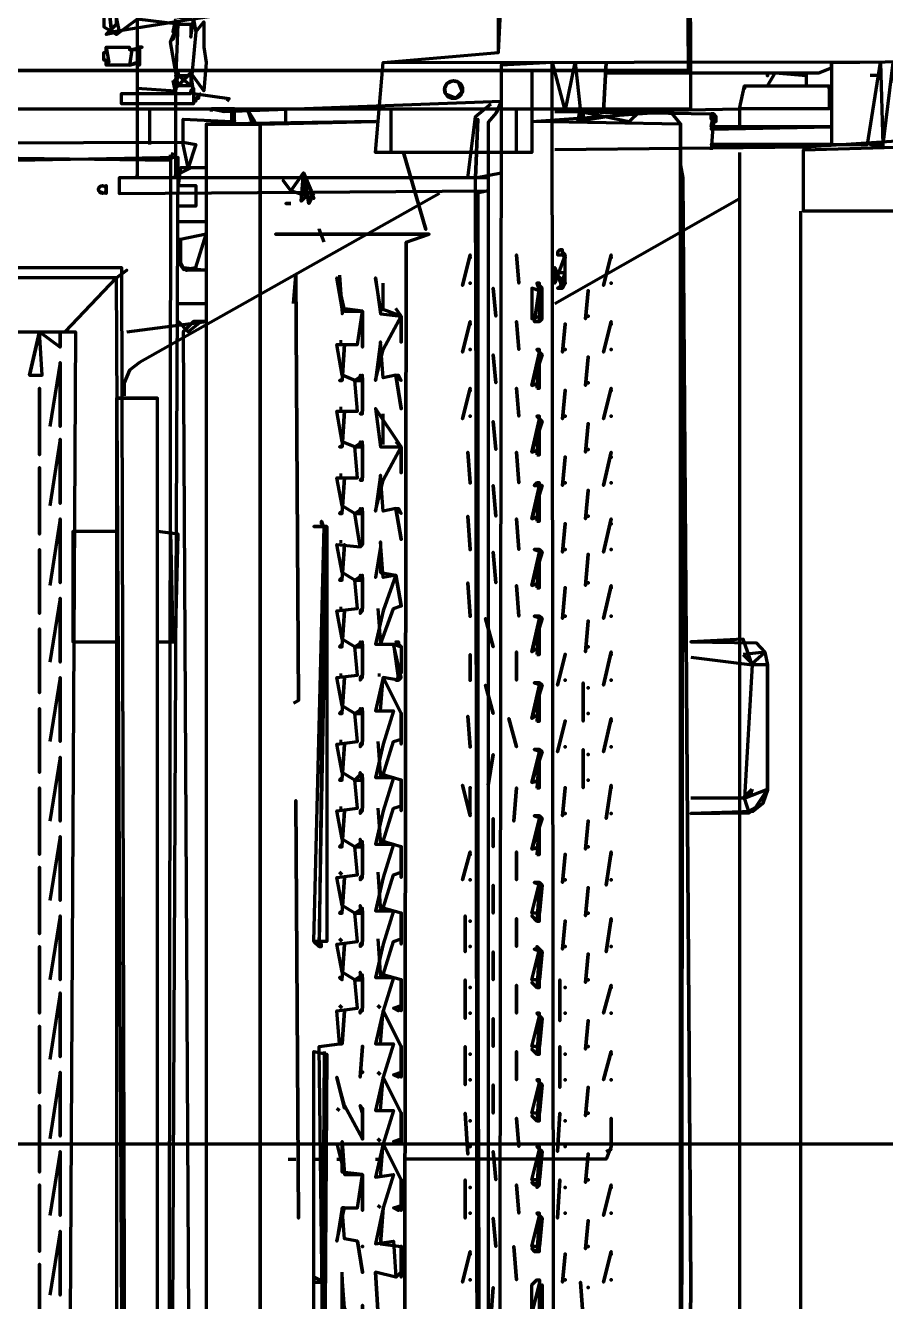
# Model space of a CAD drawing. Extents: x 0 to 1153, y 0 to 816.
# Drawn here: x 525.8 to 529.35, y 508.37 to 513.64 of the extents above; entities that cross this region are included whole.
import ezdxf

# ---------------------------------------------------------------- set-up
doc = ezdxf.new("R2010")
doc.units = 0
doc.header["$MEASUREMENT"] = 0
doc.layers.add('EQUIPMENTS', color=7, linetype='Continuous')
doc.layers.add('Hatch', color=7, linetype='Continuous')

msp = doc.modelspace()

# ---------------------------------------------------------------- linework, layer by layer
at = {"layer": 'EQUIPMENTS', "color": 251, "linetype": 'Continuous', "lineweight": 211}
msp.add_line((113.9613, 509.016), (613.9815, 509.016), dxfattribs=at)
at = {"layer": 'Hatch', "color": 251, "linetype": 'Continuous', "lineweight": 211}
for p, q in [((529.3254, 513.4293), (529.2831, 513.4293)), ((526.3091, 513.1435), (526.3091, 513.2916)), ((526.5632, 513.2811), (526.5632, 513.2916)), ((526.8701, 513.2387), (526.8701, 513.2916)), ((527.304, 513.2916), (527.304, 513.1117)), ((527.8226, 513.1117), (527.8226, 513.2916)), ((527.9813, 512.4873), (528.7433, 512.9212)), ((526.4256, 512.826), (526.542, 512.826)), ((526.4362, 512.7519), (526.4256, 512.7519)), ((527.2723, 512.4556), (527.2723, 512.572)), ((526.4256, 512.4873), (526.542, 512.4873)), ((527.9178, 512.4133), (527.9072, 512.4133)), ((527.1029, 512.3286), (527.0923, 512.3286)), ((527.1029, 512.0534), (527.0923, 512.0534)), ((527.2723, 511.9052), (527.2723, 512.0322)), ((527.1029, 511.7782), (527.0923, 511.7782)), ((527.1029, 511.5031), (527.0923, 511.5031)), ((527.1029, 511.2279), (527.0923, 511.2279)), ((527.1029, 510.9527), (527.0923, 510.9527)), ((527.2617, 510.9527), (527.2511, 510.9527)), ((527.1029, 510.6776), (527.0923, 510.6776)), ((527.1029, 510.4024), (527.0923, 510.4024)), ((527.1029, 510.1273), (527.0923, 510.1378)), ((527.0182, 509.8309), (527.0077, 509.8309)), ((527.1029, 509.8521), (527.0923, 509.8627)), ((527.1029, 509.5769), (527.0923, 509.5875)), ((527.2617, 509.5769), (527.2511, 509.5875)), ((527.2617, 509.3017), (527.2511, 509.3123)), ((527.0818, 509.1642), (527.0923, 509.1536)), ((527.2617, 509.0266), (527.2511, 509.0371)), ((526.8807, 508.9525), (526.9124, 508.9525)), ((526.9865, 508.9525), (527.0288, 508.9525)), ((527.0818, 508.9525), (527.1029, 508.9525)), ((527.2405, 508.9525), (527.2617, 508.9525)), ((527.2617, 508.7514), (527.2511, 508.762)), ((527.1135, 508.7514), (527.1029, 508.7514))]:
    msp.add_line(p, q, dxfattribs=at)
for points in [[(515.747, 513.4504), (517.0911, 513.4716), (516.5619, 513.4504), (516.5725, 516.6783), (528.5105, 516.6572), (528.5317, 513.4504), (525.5683, 513.4504), (525.5683, 514.2865), (525.5578, 513.3023), (523.2188, 513.334), (523.3035, 513.1964), (523.2612, 513.08)], [(525.5789, 513.3393), (525.5463, 513.2941), (525.5789, 513.3393), (525.5578, 513.4504), (528.5423, 513.4504), (528.5317, 516.6783), (516.5831, 516.6783), (516.5937, 513.4716), (516.5937, 513.4716)], [(527.7485, 513.5245), (527.7591, 513.7468), (527.8014, 513.7996), (542.7768, 513.8102), (542.8192, 513.7785), (542.8298, 513.5139), (542.8085, 513.4927)], [(526.3833, 513.7256), (526.2774, 513.7256), (526.3833, 513.7256), (526.2774, 513.7256), (526.161, 513.715), (526.1821, 513.6092), (526.1293, 513.5986), (526.1716, 513.6409), (526.1716, 513.7044), (526.1187, 513.6832), (526.1187, 513.6303), (526.1716, 513.5986), (526.2563, 513.6621), (526.2563, 513.3763), (526.415, 513.3657), (526.4256, 513.6409), (526.4044, 513.5774), (526.4256, 513.6409), (526.2563, 513.6621)], [(526.1398, 513.715), (526.1504, 513.6092), (526.1398, 513.715), (526.1504, 513.6092), (526.1398, 513.715), (526.1504, 513.6092), (526.4785, 513.6621), (526.1928, 513.7044)], [(527.2723, 513.4822), (527.7485, 513.5245), (527.7485, 513.6939), (526.6373, 513.6832), (526.489, 513.6621), (526.4997, 513.6092), (526.4785, 513.3869), (526.4256, 513.4293), (526.4785, 513.4293), (526.489, 513.3551), (526.6373, 513.334), (526.6266, 513.3234)], [(526.4785, 513.4399), (526.4785, 513.3869), (526.4256, 513.3869), (526.3938, 513.5669), (526.4256, 513.6409), (526.4785, 513.6409), (526.4785, 513.588), (526.489, 513.6621), (526.4997, 513.6092), (526.5314, 513.6515), (526.5314, 513.5456), (526.542, 513.4822), (526.5314, 513.3657), (526.4785, 513.4399), (526.415, 513.3763), (526.415, 513.3128), (526.415, 513.0165), (526.4785, 513.0482)], [(526.415, 513.6621), (526.4044, 513.6092), (526.415, 513.6197)], [(526.1293, 513.5456), (526.1398, 513.4822), (526.1398, 513.4822)], [(527.8861, 513.4504), (527.8861, 513.1117), (527.2405, 513.1117), (527.2723, 513.4822), (542.8192, 513.5033), (543.7822, 513.5033)], [(527.9708, 513.4822), (527.7591, 513.4716), (527.7485, 503.3645), (527.2723, 503.3645), (527.2405, 503.4386), (527.2405, 503.7773), (527.8861, 503.7773), (527.8861, 503.4068), (527.9813, 503.4068), (527.9708, 513.4822), (528.0237, 513.2811), (528.066, 513.4822), (528.0872, 513.2811), (528.2883, 513.2387), (528.3306, 513.2811), (528.0765, 513.2387), (528.0872, 513.2916), (528.4682, 513.2811), (528.4047, 513.2811)], [(529.2408, 513.4822), (529.1243, 513.4822), (529.1243, 513.1435), (528.6269, 513.1435), (529.1243, 513.1435), (529.2725, 513.1435), (529.3254, 513.4822), (529.336, 513.1435), (529.2831, 513.1435), (529.336, 513.1329), (529.3783, 513.4822), (529.3995, 513.1224), (529.4207, 512.8684), (529.463, 513.1329), (529.4947, 513.4822), (529.4947, 513.1117), (529.5583, 513.1224), (529.463, 513.1435), (529.5583, 513.1435), (529.4947, 513.1647), (529.0185, 513.1329), (527.9813, 513.1224)], [(528.1824, 513.2811), (528.193, 513.4822), (528.1824, 513.2811), (528.7433, 513.2916), (528.7645, 513.3869), (529.1138, 513.3869), (529.1138, 513.2916), (528.7433, 513.2916), (528.7433, 513.2176)], [(528.193, 513.4399), (529.0714, 513.4399), (529.1243, 513.461), (529.1243, 513.4822)], [(517.2604, 513.1964), (517.7684, 513.1964), (517.7684, 513.2916), (517.2604, 513.2916), (528.5423, 513.2916), (528.5423, 513.4504)], [(528.8598, 513.3869), (528.8915, 513.4399), (529.0185, 513.4293), (529.0185, 513.3869)], [(526.2563, 513.3763), (526.2563, 513.3128), (526.2563, 513.0165), (526.2563, 513.0165)], [(528.7645, 513.3763), (528.7645, 513.3763), (528.7645, 513.3763)], [(529.1138, 513.3763), (529.1138, 513.3763), (529.1138, 513.3763)], [(523.7162, 513.1329), (523.6528, 513.1117), (523.7162, 513.1329), (523.6528, 513.1117), (523.5681, 513.1435), (526.4467, 513.1541), (526.4997, 513.1435), (526.4679, 513.0482), (526.4467, 513.1435), (526.4467, 513.2493), (526.6478, 513.2387), (526.6478, 513.2916), (526.6584, 513.2387), (526.6584, 513.2916), (526.5632, 513.2916), (526.6161, 513.2811), (527.7591, 513.3234), (527.7398, 513.2744), (527.7062, 513.2361), (527.7062, 503.7031)], [(527.6215, 513.0059), (527.6533, 513.2599), (527.6533, 513.2599), (527.7168, 513.3128)], [(527.685, 503.5867), (527.6533, 512.9424), (527.6533, 513.0059), (527.6638, 513.2493), (527.6533, 513.0059), (527.7591, 513.0271)], [(528.4047, 503.6079), (528.4576, 503.5974), (528.4999, 503.6608), (528.4999, 513.2281), (527.8861, 513.2387), (528.4576, 513.2811), (528.4999, 513.2281), (528.4999, 503.6608), (527.8861, 503.6503), (528.4999, 503.6608)], [(527.9813, 513.2811), (528.6375, 513.2705), (528.6269, 513.207), (529.1243, 513.2176), (528.6269, 513.2176), (528.6375, 513.2705), (528.6269, 513.1224)], [(526.542, 513.2281), (526.7643, 513.2281), (526.7643, 503.6714), (526.7643, 513.2281), (527.2405, 513.2387), (526.542, 513.2281), (526.542, 503.6608), (527.2405, 503.6714), (526.7643, 503.6714), (526.542, 503.6608)], [(524.0655, 513.1117), (523.9914, 513.1117), (526.3938, 513.08), (526.3833, 503.8196), (526.4256, 513.0906), (524.129, 513.0482), (522.8801, 513.0482), (522.8801, 503.8301), (522.8695, 503.7666), (523.06, 503.809), (523.06, 503.6079), (523.113, 503.6397), (523.1341, 503.5867)], [(526.4044, 513.1117), (526.3938, 513.08), (526.3938, 513.1011)], [(527.3569, 513.1117), (527.4493, 512.7928), (527.3569, 513.1117), (527.4493, 512.7928), (527.4493, 512.7928)], [(528.7433, 513.1117), (528.7433, 503.7773), (528.7433, 503.7773)], [(530.68, 512.8684), (529.0079, 512.8684), (529.0079, 513.1224), (529.3889, 513.1329)], [(526.542, 513.0482), (526.4362, 513.0482), (526.4256, 512.9741), (526.4997, 512.9741), (526.4997, 512.8895), (526.4256, 512.8895)], [(528.5105, 513.0059), (528.5423, 508.4339), (528.5105, 513.0059), (528.4999, 513.0588), (528.5105, 513.0059), (528.4999, 503.8619), (528.5423, 508.4339), (528.4999, 503.8619)], [(527.7062, 513.0059), (526.1821, 513.0059), (526.1821, 512.9424), (527.7062, 512.953), (527.6533, 512.9424), (527.6638, 503.8619), (527.6638, 512.9424), (527.6638, 503.8619), (527.7591, 503.8619)], [(526.415, 513.0165), (526.415, 513.0165), (526.415, 513.0165)], [(526.8595, 512.9954), (526.8912, 512.953), (526.9442, 513.0271), (526.8912, 512.953), (526.9442, 513.0271), (526.9865, 512.9212), (526.8912, 512.953), (526.8595, 512.9954), (526.8912, 512.953), (526.9442, 513.0271), (526.9759, 512.953), (526.9335, 512.9107), (526.9442, 513.0271), (526.9653, 512.9001), (526.9442, 513.0271), (526.9548, 512.9318), (526.9442, 513.0271), (526.9335, 513.0059)], [(527.505, 512.9424), (526.2668, 512.2439), (526.2245, 512.2121), (526.2033, 512.1593), (526.2033, 512.1064)], [(530.68, 504.0101), (528.9973, 504.0101), (528.9973, 512.8684)], [(527.3569, 504.1371), (527.3675, 512.7413), (527.3569, 504.1371), (527.3675, 512.7413), (527.4627, 512.7731), (526.8278, 512.7731), (526.8278, 512.7731), (527.4627, 512.7731), (526.8278, 512.7731)], [(527.0288, 512.7413), (527.0077, 512.7942), (527.0077, 512.7942)], [(527.1453, 512.7836), (527.1453, 512.7836), (527.1453, 512.7836)], [(524.1501, 504.5075), (524.129, 512.4026), (524.129, 512.4873), (524.129, 512.572), (524.0845, 512.6804), (524.129, 512.7308), (524.33, 512.7308), (524.285, 512.644), (524.25, 512.6838), (524.3195, 512.7308), (524.2769, 512.6695), (524.203, 512.6143), (524.2137, 512.7308), (524.1819, 512.6355), (526.1928, 512.6355), (526.2139, 504.2535), (526.1716, 512.5932), (526.2139, 512.6249), (526.1716, 512.5932), (524.2243, 512.5932), (524.4359, 512.3709), (524.4359, 504.4651)], [(527.632, 512.6884), (527.6003, 512.5614), (527.632, 512.6884), (527.6003, 512.5614), (527.6003, 512.5614)], [(527.8226, 512.6884), (527.8332, 512.572), (527.8226, 512.6884), (527.8332, 512.572), (527.8332, 512.572)], [(528.2141, 512.6884), (528.1824, 512.5614), (528.2141, 512.6884), (528.1824, 512.5614), (528.1824, 512.5614)], [(525.9599, 512.3709), (526.1716, 512.5932), (526.1716, 512.5932)], [(526.9018, 512.4873), (526.9124, 512.6038), (526.923, 510.8469), (526.9124, 512.6038), (526.923, 510.8469), (526.9018, 510.8364)], [(526.9865, 507.7037), (526.9865, 509.397), (527.0394, 509.3864), (527.0288, 507.7037), (527.0077, 509.4182), (527.0923, 509.4288), (527.0818, 509.5663), (527.1664, 509.5769), (527.1558, 509.6934), (527.1029, 509.7251), (527.0818, 509.8415), (527.1664, 509.8521), (527.1558, 509.9685), (527.1029, 510.0003), (527.0818, 510.1166), (527.1664, 510.1273), (527.1558, 510.2436), (527.1029, 510.2754), (527.0818, 510.3919), (527.1664, 510.4024), (527.1558, 510.5189), (527.1029, 510.5506), (527.0818, 510.667), (527.1664, 510.6776), (527.1558, 510.794), (527.1029, 510.8258), (527.0818, 510.9421), (527.1664, 510.9527), (527.1558, 511.0691), (527.1029, 511.1009), (527.0818, 511.2173), (527.1664, 511.2279), (527.1558, 511.3443), (527.1029, 511.3761), (527.0818, 511.4925), (527.177, 511.4819), (527.1558, 511.6195), (527.1029, 511.6512), (527.0818, 511.7676), (527.1664, 511.7676), (527.1558, 511.8947), (527.1029, 511.9158), (527.0818, 512.0428), (527.1664, 512.0428), (527.1558, 512.1698), (527.1029, 512.191), (527.0818, 512.318), (527.1664, 512.318), (527.1876, 512.4556), (527.1029, 512.4662), (527.0818, 512.5932), (527.1135, 512.4556), (527.1876, 512.4556), (527.1876, 512.3074), (527.1876, 512.4556), (527.1876, 512.4344)], [(527.0923, 512.6038), (527.1029, 512.445), (527.1029, 512.445)], [(527.3463, 512.0534), (527.3251, 512.191), (527.3463, 512.0534), (527.3251, 512.191), (527.2723, 512.1804), (527.2617, 512.3286), (527.2405, 512.1698), (527.2723, 512.2968), (527.3463, 512.4344), (527.2617, 512.4662), (527.2405, 512.5932), (527.2617, 512.445), (527.3463, 512.4344), (527.3463, 512.3286), (527.3463, 512.4344), (527.3251, 512.4662)], [(527.7273, 512.5509), (527.7379, 512.4344), (527.7273, 512.5509), (527.7379, 512.4344), (527.7379, 512.4344)], [(528.1189, 512.5402), (528.1083, 512.4239), (528.1189, 512.5402), (528.1083, 512.4239), (528.1189, 512.5402), (528.1083, 512.4239), (528.1083, 512.4239)], [(526.2139, 512.3709), (526.542, 512.4133), (526.489, 512.4133), (526.4467, 512.3709), (526.489, 504.4651), (526.2139, 504.5075)], [(526.4256, 512.4133), (526.4679, 512.3709), (526.5208, 512.4133), (526.4679, 512.3709)], [(527.632, 512.4133), (527.6003, 512.2863), (527.632, 512.4133), (527.6003, 512.2863), (527.6003, 512.2863)], [(527.8226, 512.4133), (527.8332, 512.2968), (527.8226, 512.4133), (527.8332, 512.2968), (527.8332, 512.2968)], [(528.0237, 512.4026), (528.0131, 512.2863), (528.0237, 512.4026), (528.0131, 512.2863), (528.0131, 512.2863)], [(528.2141, 512.4133), (528.1824, 512.2863), (528.2141, 512.4133), (528.1824, 512.2863), (528.1824, 512.2863)], [(524.3936, 512.3709), (526.0022, 512.3709), (525.9599, 504.4651), (524.3936, 504.5075), (524.3936, 512.3709), (526.0022, 512.3709), (525.9599, 504.4651), (524.3936, 504.5075)], [(525.8118, 512.191), (525.8541, 512.3709), (525.8118, 512.191), (525.8647, 512.191), (525.8541, 512.3709), (525.9388, 512.3074), (525.9388, 512.3709), (525.9388, 512.3074)], [(527.1876, 512.3286), (527.1876, 512.3286), (527.1876, 512.3286)], [(527.3463, 512.3286), (527.3463, 512.3286), (527.3463, 512.3286)], [(525.9388, 512.2439), (525.9388, 511.9794), (525.9388, 512.2439), (525.8964, 511.9794)], [(527.7273, 512.2756), (527.7379, 512.1593), (527.7273, 512.2756), (527.7379, 512.1593), (527.7379, 512.1593)], [(528.1189, 512.2651), (528.1083, 512.1487), (528.1189, 512.2651), (528.1083, 512.1487), (528.1189, 512.2651), (528.1083, 512.1487), (528.1083, 512.1487)], [(525.8541, 512.1381), (525.8541, 511.8629), (525.8541, 512.1381), (525.8541, 511.8629)], [(527.632, 512.1381), (527.6003, 512.0111), (527.632, 512.1381), (527.6003, 512.0111), (527.6003, 512.0111)], [(527.8226, 512.1381), (527.8332, 512.0217), (527.8226, 512.1381), (527.8332, 512.0217), (527.8332, 512.0217)], [(528.2141, 512.1381), (528.1824, 512.0111), (528.2141, 512.1381), (528.1824, 512.0111), (528.1824, 512.0111)], [(527.6638, 503.8619), (527.6533, 503.6503), (527.6744, 503.5974), (527.7273, 503.5761), (527.6744, 503.5974), (527.6638, 503.8619), (526.2245, 504.6663), (526.2033, 504.7191), (526.1716, 504.7933), (526.3409, 504.7721), (526.1716, 504.7933), (526.3409, 504.7826), (526.3409, 512.0957), (526.1716, 512.0957), (526.3409, 512.0957), (526.1716, 512.0957), (526.1716, 504.7933)], [(528.0237, 512.1275), (528.0131, 512.0111), (528.0237, 512.1275), (528.0131, 512.0111), (528.0131, 512.0111)], [(527.1876, 512.0534), (527.1876, 512.0534), (527.1876, 512.0534)], [(527.3463, 511.5136), (527.3251, 511.6406), (527.3463, 511.5136), (527.3251, 511.6406), (527.2723, 511.6301), (527.2617, 511.7782), (527.2405, 511.6301), (527.2723, 511.7571), (527.3463, 511.8947), (527.2405, 512.0534), (527.2617, 511.8947), (527.3463, 511.8947), (527.3463, 511.7888), (527.3463, 511.8947), (527.3251, 511.9158)], [(527.7273, 512.0005), (527.7379, 511.8841), (527.7273, 512.0005), (527.7379, 511.8841), (527.7379, 511.8841)], [(528.1189, 511.9899), (528.1083, 511.8735), (528.1189, 511.9899), (528.1083, 511.8735), (528.1189, 511.9899), (528.1083, 511.8735), (528.1083, 511.8735)], [(525.9388, 511.9264), (525.9388, 511.6618), (525.9388, 511.9264), (525.8964, 511.6512)], [(527.632, 511.7465), (527.6215, 511.8735), (527.632, 511.7465), (527.6215, 511.8735), (527.6215, 511.8735)], [(527.8226, 511.8735), (527.8332, 511.7465), (527.8226, 511.8735), (527.8332, 511.7465), (527.8332, 511.7465)], [(528.2141, 511.8735), (528.1824, 511.7359), (528.2141, 511.8735), (528.1824, 511.7359), (528.1824, 511.7359)], [(528.0237, 511.8524), (528.0131, 511.7359), (528.0237, 511.8524), (528.0131, 511.7359), (528.0131, 511.7359)], [(525.8541, 511.81), (525.8541, 511.5349), (525.8541, 511.81), (525.8541, 511.5349)], [(527.1876, 511.7888), (527.1876, 511.7888), (527.1876, 511.7888)], [(527.3463, 511.7888), (527.3463, 511.7888), (527.3463, 511.7888)], [(527.7273, 511.7359), (527.7379, 511.6089), (527.7273, 511.7359), (527.7379, 511.6089), (527.7379, 511.6089)], [(528.1189, 511.7148), (528.1083, 511.5983), (528.1189, 511.7148), (528.1083, 511.5983), (528.1189, 511.7148), (528.1083, 511.5983), (528.1083, 511.5983)], [(527.632, 511.4713), (527.6215, 511.6089), (527.632, 511.4713), (527.6215, 511.6089), (527.6215, 511.6089)], [(525.9388, 511.5983), (525.9388, 511.3337), (525.9388, 511.5983), (525.8964, 511.3232)], [(527.8226, 511.5983), (527.8332, 511.4713), (527.8226, 511.5983), (527.8332, 511.4713), (527.8332, 511.4713)], [(528.0237, 511.5772), (528.0131, 511.4607), (528.0237, 511.5772), (528.0131, 511.4607), (528.0131, 511.4607)], [(528.2141, 511.5983), (528.1824, 511.4607), (528.2141, 511.5983), (528.1824, 511.4607), (528.1824, 511.4607)], [(526.1716, 511.5454), (525.9917, 511.5454), (525.9917, 511.0904), (526.1716, 511.0904)], [(526.3409, 511.0904), (526.415, 511.0904), (526.4256, 511.5349), (526.3409, 511.5454)], [(526.3938, 511.5454), (526.4044, 511.1009), (526.4044, 511.1009)], [(527.1876, 511.5136), (527.1876, 511.5136), (527.1876, 511.5136)], [(527.3251, 511.3655), (527.3463, 511.2385), (527.3251, 511.3655), (527.2723, 511.3549), (527.2617, 511.5031), (527.2617, 511.3761), (527.3251, 511.3655), (527.2723, 511.2173), (527.2405, 511.0797), (527.3146, 511.0797), (527.3357, 510.9316), (527.2723, 510.9421), (527.2405, 510.8046), (527.3146, 510.8046), (527.2723, 510.667), (527.2405, 510.5294), (527.3146, 510.5294), (527.2723, 510.3919), (527.2405, 510.2543), (527.3146, 510.2543), (527.2723, 510.1166), (527.2405, 509.9791), (527.3146, 509.9791), (527.2723, 509.8415), (527.2405, 509.7039), (527.3146, 509.7039), (527.2723, 509.5663), (527.2405, 509.4288), (527.3146, 509.4288), (527.2723, 509.2912), (527.2405, 509.1536), (527.3146, 509.1536), (527.2723, 509.016), (527.2405, 508.8784), (527.3146, 508.889), (527.2723, 508.7514), (527.2405, 508.6032), (527.3146, 508.6138), (527.3251, 508.4656), (527.2405, 508.4868), (527.2511, 508.3281), (527.2405, 508.4868), (527.2511, 508.3281)], [(525.8541, 511.4713), (525.8541, 511.2067), (525.8541, 511.4713), (525.8541, 511.2067)], [(527.2617, 511.4819), (527.2405, 511.3549), (527.2405, 511.3549)], [(527.7273, 511.4607), (527.7379, 511.3337), (527.7273, 511.4607), (527.7379, 511.3337), (527.7379, 511.3337)], [(528.1189, 511.4502), (528.1083, 511.3232), (528.1189, 511.4502), (528.1083, 511.3232), (528.1189, 511.4502), (528.1083, 511.3232), (528.1083, 511.3232)], [(527.632, 511.1961), (527.6215, 511.3337), (527.632, 511.1961), (527.6215, 511.3337), (527.6215, 511.3337)], [(527.8226, 511.3232), (527.8332, 511.1961), (527.8226, 511.3232), (527.8332, 511.1961), (527.8332, 511.1961)], [(528.0237, 511.3126), (528.0131, 511.1856), (528.0237, 511.3126), (528.0131, 511.1856), (528.0131, 511.1856)], [(528.2141, 511.3232), (528.1824, 511.1856), (528.2141, 511.3232), (528.1824, 511.1856), (528.1824, 511.1856)], [(525.9388, 511.2703), (525.9388, 511.0057), (525.9388, 511.2703), (525.8964, 511.0057)], [(527.1876, 511.2385), (527.1876, 511.2385), (527.1876, 511.2385)], [(527.2511, 511.2279), (527.2617, 511.0797), (527.3146, 511.2279), (527.3463, 511.2385)], [(525.8541, 511.1433), (525.8541, 510.8787), (525.8541, 511.1433), (525.8541, 510.8787)], [(527.6956, 511.1856), (527.7273, 511.0691), (527.6956, 511.1856), (527.7273, 511.0691)], [(528.1189, 511.175), (528.1083, 511.048), (528.1189, 511.175), (528.1083, 511.048), (528.1189, 511.175), (528.1083, 511.048), (528.1083, 511.048)], [(528.5423, 511.0268), (528.7963, 510.9951), (528.7645, 510.4447), (528.8598, 510.4818), (528.8403, 510.4224), (528.7983, 510.3891), (528.5423, 510.3812), (528.7834, 510.3841), (528.8403, 510.4224), (528.8598, 510.4765), (528.8598, 510.9951), (528.7963, 510.9951), (528.7592, 511.1009), (528.5423, 511.0904), (528.8121, 511.0859), (528.8485, 511.0466), (528.8598, 510.9951), (528.8598, 510.4765), (528.8403, 510.4224), (528.7834, 510.3841), (528.7645, 510.4447), (528.5423, 510.4447)], [(527.632, 510.9316), (527.632, 511.0374), (527.632, 510.9316), (527.632, 511.0374), (527.632, 511.0374)], [(527.8226, 511.048), (527.8226, 510.9316), (527.8226, 511.048), (527.8226, 510.9316), (527.8226, 510.9316)], [(528.0237, 511.0374), (527.9919, 510.9104), (528.0237, 511.0374), (527.9919, 510.9104), (527.9919, 510.9104)], [(528.2141, 511.048), (528.1824, 510.9104), (528.2141, 511.048), (528.1824, 510.9104), (528.1824, 510.9104)], [(528.7592, 511.0374), (528.7963, 511.0004), (528.8485, 511.0466), (528.7592, 511.0374)], [(525.9388, 510.9421), (525.9388, 510.6776), (525.9388, 510.9421), (525.8964, 510.6776)], [(527.1876, 510.9634), (527.1876, 510.9634), (527.1876, 510.9634)], [(527.2617, 510.8046), (527.2723, 510.9421), (527.3463, 510.794), (527.3463, 510.667), (527.3463, 510.794), (527.3463, 510.794)], [(527.3463, 510.9634), (527.3463, 510.9634), (527.3463, 510.9634)], [(527.6956, 510.9104), (527.7273, 510.794), (527.6956, 510.9104), (527.7273, 510.794)], [(528.0978, 510.921), (528.0978, 510.7622), (528.0978, 510.921), (528.0978, 510.7622), (528.0978, 510.921), (528.0978, 510.7622)], [(525.8541, 510.8151), (525.8541, 510.5506), (525.8541, 510.8151), (525.8541, 510.5506)], [(527.632, 510.6564), (527.6215, 510.7834), (527.632, 510.6564), (527.6215, 510.7834), (527.6215, 510.7834)], [(527.7908, 510.7728), (527.8226, 510.6564), (527.7908, 510.7728), (527.8226, 510.6564)], [(528.2141, 510.7728), (528.1824, 510.6352), (528.2141, 510.7728), (528.1824, 510.6352), (528.1824, 510.6352)], [(528.0237, 510.7622), (527.9919, 510.6352), (528.0237, 510.7622), (527.9919, 510.6352), (527.9919, 510.6352)], [(527.1876, 510.6881), (527.1876, 510.6881), (527.1876, 510.6881)], [(527.2511, 510.6776), (527.2617, 510.5294), (527.2617, 510.5294)], [(527.3463, 510.5189), (527.3463, 510.3919), (527.3463, 510.5189), (527.2723, 510.54), (527.3146, 510.6776), (527.3463, 510.6881)], [(525.9388, 510.6141), (525.9388, 510.3495), (525.9388, 510.6141), (525.8964, 510.3495)], [(527.7273, 510.6246), (527.7062, 510.4976), (527.7273, 510.6246), (527.7062, 510.4976), (527.7062, 510.4976)], [(528.0978, 510.6458), (528.0978, 510.4871), (528.0978, 510.6458), (528.0978, 510.4871), (528.0978, 510.6458), (528.0978, 510.4871)], [(525.8541, 510.4871), (525.8541, 510.2119), (525.8541, 510.4871), (525.8541, 510.2119)], [(527.632, 510.3706), (527.6003, 510.4976), (527.632, 510.3706), (527.632, 510.4871), (527.632, 510.4871)], [(527.8226, 510.4871), (527.812, 510.3495), (527.8226, 510.4871), (527.812, 510.3495), (527.812, 510.3495)], [(528.0237, 510.4871), (528.0131, 510.3706), (528.0237, 510.4871), (528.0131, 510.3706), (528.0131, 510.3706)], [(528.2141, 510.4976), (528.193, 510.3601), (528.2141, 510.4976), (528.193, 510.3601), (528.193, 510.3601)], [(528.8598, 510.4818), (528.7983, 510.3891), (528.8403, 510.4224), (528.7674, 510.3816)], [(526.9124, 510.4342), (526.923, 508.7091), (526.9124, 510.4342), (526.923, 508.7091), (526.923, 508.7091)], [(527.1876, 510.413), (527.1876, 510.413), (527.1876, 510.413)], [(527.2511, 510.4024), (527.2617, 510.2543), (527.2617, 510.2543)], [(527.3463, 510.2436), (527.3463, 510.1166), (527.3463, 510.2436), (527.2723, 510.2649), (527.3146, 510.4024), (527.3463, 510.413)], [(527.7273, 510.3601), (527.7273, 510.2436), (527.7273, 510.3601), (527.7273, 510.2436), (527.7273, 510.2436)], [(528.1189, 510.3495), (528.1083, 510.2331), (528.1189, 510.3495), (528.1083, 510.2331), (528.1189, 510.3495), (528.1083, 510.2331), (528.1083, 510.2331)], [(525.9388, 510.286), (525.9388, 510.0214), (525.9388, 510.286), (525.8964, 510.0214)], [(527.632, 510.2225), (527.6003, 510.1061), (527.632, 510.2225), (527.6003, 510.1061), (527.6003, 510.1061)], [(527.8226, 510.2225), (527.8226, 510.1061), (527.8226, 510.2225), (527.8226, 510.1061), (527.8226, 510.1061)], [(528.0237, 510.2119), (528.0131, 510.0955), (528.0237, 510.2119), (528.0131, 510.0955), (528.0131, 510.0955)], [(528.2141, 510.2225), (528.193, 510.0849), (528.2141, 510.2225), (528.193, 510.0849), (528.193, 510.0849)], [(525.8541, 510.159), (525.8541, 509.8838), (525.8541, 510.159), (525.8541, 509.8838)], [(527.1876, 510.1378), (527.1876, 510.1378), (527.1876, 510.1378)], [(527.2511, 510.1378), (527.2617, 509.9791), (527.2617, 509.9791)], [(527.3463, 509.9685), (527.3463, 509.8415), (527.3463, 509.9685), (527.2723, 509.9897), (527.3146, 510.1273), (527.3463, 510.1378)], [(527.7273, 510.0849), (527.7273, 509.9685), (527.7273, 510.0849), (527.7273, 509.9685), (527.7273, 509.9685)], [(528.1189, 510.0743), (528.1083, 509.9579), (528.1189, 510.0743), (528.1083, 509.9579), (528.1189, 510.0743), (528.1083, 509.9579), (528.1083, 509.9579)], [(525.9388, 509.9579), (525.9388, 509.6934), (525.9388, 509.9579), (525.8964, 509.6934)], [(527.6109, 509.9579), (527.6109, 509.8097), (527.6109, 509.9579), (527.6109, 509.8097), (527.6109, 509.8097)], [(527.8226, 509.9474), (527.8226, 509.8309), (527.8226, 509.9474), (527.8226, 509.8309), (527.8226, 509.8309)], [(528.0237, 509.9367), (528.0131, 509.8204), (528.0237, 509.9367), (528.0131, 509.8204), (528.0131, 509.8204)], [(528.2141, 509.9474), (528.193, 509.8097), (528.2141, 509.9474), (528.193, 509.8097), (528.193, 509.8097)], [(525.8541, 509.8309), (525.8541, 509.5558), (525.8541, 509.8309), (525.8541, 509.5558)], [(527.1876, 509.8627), (527.1876, 509.8627), (527.1876, 509.8627)], [(527.2511, 509.8627), (527.2617, 509.7039), (527.2617, 509.7039)], [(527.3463, 509.6934), (527.3463, 509.5663), (527.3463, 509.6934), (527.2723, 509.7145), (527.3146, 509.8521), (527.3463, 509.8627)], [(527.7273, 509.8097), (527.7273, 509.6934), (527.7273, 509.8097), (527.7273, 509.6934), (527.7273, 509.6934)], [(528.1189, 509.7991), (528.1083, 509.6828), (528.1189, 509.7991), (528.1083, 509.6828), (528.1189, 509.7991), (528.1083, 509.6828), (528.1083, 509.6828)], [(527.6109, 509.6934), (527.6109, 509.5346), (527.6109, 509.6934), (527.6109, 509.5346), (527.6109, 509.5346)], [(527.8226, 509.6721), (527.8226, 509.5558), (527.8226, 509.6721), (527.8226, 509.5558), (527.8226, 509.5558)], [(528.0025, 509.6934), (528.0025, 509.524), (528.0025, 509.6934), (528.0025, 509.524), (528.0025, 509.524)], [(528.2141, 509.6721), (528.1824, 509.5558), (528.2141, 509.6721), (528.1824, 509.5558), (528.1824, 509.5558)], [(525.9388, 509.6404), (525.9388, 509.3759), (525.9388, 509.6404), (525.8964, 509.3652)], [(527.1876, 509.5875), (527.1876, 509.5875), (527.1876, 509.5875)], [(527.2617, 509.4288), (527.2723, 509.5663), (527.3463, 509.4182), (527.3463, 509.2912), (527.3463, 509.4182), (527.3463, 509.4182)], [(525.8541, 509.5029), (525.8541, 509.2276), (525.8541, 509.5029), (525.8541, 509.2276)], [(527.7273, 509.5346), (527.7273, 509.4182), (527.7273, 509.5346), (527.7273, 509.4182), (527.7273, 509.4182)], [(528.1189, 509.524), (528.1083, 509.4076), (528.1189, 509.524), (528.1083, 509.4076), (528.1189, 509.524), (528.1083, 509.4076), (528.1083, 509.4076)], [(527.0288, 509.397), (527.0182, 507.6719), (527.0182, 507.6719)], [(527.1876, 509.4182), (527.177, 509.2912), (527.1876, 509.4182), (527.177, 509.2912), (527.177, 509.2912)], [(527.6109, 509.4182), (527.6109, 509.2594), (527.6109, 509.4182), (527.6109, 509.2594), (527.6109, 509.2594)], [(527.8226, 509.397), (527.8226, 509.2806), (527.8226, 509.397), (527.8226, 509.2806), (527.8226, 509.2806)], [(528.0025, 509.4182), (528.0025, 509.2489), (528.0025, 509.4182), (528.0025, 509.2489), (528.0025, 509.2489)], [(528.2141, 509.397), (528.1824, 509.2806), (528.2141, 509.397), (528.1824, 509.2806), (528.1824, 509.2806)], [(525.9388, 509.3123), (525.9388, 509.0477), (525.9388, 509.3123), (525.8964, 509.0371)], [(527.1876, 509.0371), (527.1876, 509.1642), (527.1876, 509.0371), (527.1135, 509.1747), (527.0818, 509.2912), (527.1135, 509.1642), (527.0818, 509.2912), (527.0818, 509.2912)], [(527.2617, 509.1536), (527.2723, 509.2912), (527.3463, 509.143), (527.3463, 509.016), (527.3463, 509.143), (527.3463, 509.143)], [(527.7273, 509.2594), (527.7273, 509.143), (527.7273, 509.2594), (527.7273, 509.143), (527.7273, 509.143)], [(528.1189, 509.2489), (528.1083, 509.1324), (528.1189, 509.2489), (528.1083, 509.1324), (528.1189, 509.2489), (528.1083, 509.1324), (528.1083, 509.1324)], [(525.8541, 509.1747), (525.8541, 508.8996), (525.8541, 509.1747), (525.8541, 508.8996)], [(527.6109, 509.143), (527.6215, 508.9737), (527.6109, 509.143), (527.6215, 508.9737), (527.6215, 508.9737)], [(528.0025, 509.143), (527.9919, 508.9843), (528.0025, 509.143), (527.9919, 508.9843), (527.9919, 508.9843)], [(528.2141, 509.1218), (528.2141, 509.0054), (528.2141, 509.1218), (528.2141, 509.0054), (528.193, 508.9525), (527.3675, 508.9525)], [(527.8226, 509.1218), (527.8332, 509.0054), (527.8226, 509.1218), (527.8332, 509.0054), (527.8332, 509.0054)], [(527.1876, 508.4868), (527.1664, 508.6138), (527.1876, 508.4868), (527.1664, 508.6138), (527.1135, 508.6244), (527.1029, 508.7514), (527.0818, 508.6138), (527.1135, 508.7514), (527.1664, 508.7514), (527.1876, 508.889), (527.1029, 508.8996), (527.1029, 509.0266), (527.1135, 508.889), (527.1876, 508.889), (527.1876, 508.7408), (527.1876, 508.889), (527.1876, 508.8678)], [(525.9388, 508.9843), (525.9388, 508.7197), (525.9388, 508.9843), (525.8964, 508.7197)], [(527.0818, 509.016), (527.1135, 508.889), (527.1135, 508.889)], [(527.2617, 508.8784), (527.2723, 509.016), (527.3463, 508.8678), (527.3463, 508.7408), (527.3463, 508.8678)], [(527.7273, 508.9843), (527.7379, 508.8678), (527.7273, 508.9843), (527.7379, 508.8678), (527.7379, 508.8678)], [(528.1189, 508.9737), (528.1083, 508.8572), (528.1189, 508.9737), (528.1083, 508.8572), (528.1189, 508.9737), (528.1083, 508.8572), (528.1083, 508.8572)], [(528.193, 508.9843), (528.2141, 508.9948), (528.2036, 508.9843)], [(527.6109, 508.8678), (527.6109, 508.7091), (527.6109, 508.8678), (527.6109, 508.7091), (527.6109, 508.7091)], [(528.0025, 508.8678), (527.9919, 508.7091), (528.0025, 508.8678), (527.9919, 508.7091), (527.9919, 508.7091)], [(525.8541, 508.8467), (525.8541, 508.5715), (525.8541, 508.8467), (525.8541, 508.5715)], [(527.8226, 508.8467), (527.8332, 508.7302), (527.8226, 508.8467), (527.8332, 508.7302), (527.8332, 508.7302)], [(528.2141, 508.8467), (528.1824, 508.7197), (528.2141, 508.8467), (528.1824, 508.7197), (528.1824, 508.7197)], [(527.1876, 508.762), (527.1876, 508.762), (527.1876, 508.762)], [(527.2617, 508.6032), (527.2723, 508.7514), (527.2617, 508.6032), (527.3463, 508.5926), (527.3463, 508.4656), (527.3463, 508.5926), (527.3463, 508.5926)], [(527.7273, 508.7091), (527.7379, 508.5926), (527.7273, 508.7091), (527.7379, 508.5926), (527.7379, 508.5926)], [(525.9388, 508.6561), (525.9388, 508.3916), (525.9388, 508.6561), (525.8964, 508.3916)], [(528.1189, 508.6985), (528.1083, 508.5821), (528.1189, 508.6985), (528.1083, 508.5821), (528.1189, 508.6985), (528.1083, 508.5821), (528.1083, 508.5821)], [(527.1876, 508.5926), (527.1876, 508.5926), (527.1876, 508.5926)], [(527.632, 508.5715), (527.6003, 508.4445), (527.632, 508.5715), (527.6003, 508.4445), (527.6003, 508.4445)], [(527.812, 508.5926), (527.8226, 508.4551), (527.812, 508.5926), (527.8226, 508.4551), (527.8226, 508.4551)], [(528.0237, 508.5609), (528.0131, 508.4445), (528.0237, 508.5609), (528.0131, 508.4445), (528.0131, 508.4445)], [(528.2141, 508.5715), (528.1824, 508.4445), (528.2141, 508.5715), (528.1824, 508.4445), (528.1824, 508.4445)], [(525.8541, 508.5186), (525.8541, 508.2434), (525.8541, 508.5186), (525.8541, 508.2434)], [(527.1876, 508.2116), (527.1876, 508.3492), (527.1876, 508.2116), (527.1135, 508.2011), (527.0818, 508.0635), (527.1029, 508.1905), (527.1876, 508.2116), (527.1135, 508.3386), (527.1029, 508.4656), (527.1029, 508.3281), (527.1029, 508.4656), (527.1029, 508.4868)], [(527.7168, 508.2963), (527.7273, 508.4233), (527.7168, 508.2963), (527.7273, 508.4233), (527.7273, 508.4233)], [(528.0978, 508.2963), (528.0872, 508.4445), (528.0978, 508.2963), (528.0872, 508.4445), (528.0978, 508.2963), (528.0872, 508.4445)]]:
    msp.add_lwpolyline(points, dxfattribs=at)
for points in [[(526.2245, 513.4716), (526.2668, 513.4822), (526.2668, 513.5351), (526.2351, 513.5351), (526.2245, 513.4716), (526.1293, 513.4716), (526.1293, 513.4927), (526.1187, 513.4927), (526.1187, 513.5245), (526.1293, 513.5245), (526.1293, 513.5456), (526.2245, 513.5456), (526.2245, 513.5351), (526.2774, 513.5456), (526.2563, 513.5456), (526.2668, 513.5456), (526.2668, 513.4716), (526.2563, 513.4822)], [(526.4044, 513.4081), (526.415, 513.3551), (526.4256, 513.4399), (526.4256, 513.4293), (526.415, 513.4293), (526.4256, 513.3869)], [(527.5729, 513.3353), (527.5312, 513.3525), (527.5266, 513.3759), (527.5371, 513.3972), (527.5585, 513.4078), (527.5818, 513.4031), (527.5991, 513.3614)], [(526.5208, 513.3551), (526.5103, 513.3446), (526.5103, 513.334), (526.4997, 513.334), (526.4997, 513.3234), (526.489, 513.3234), (526.489, 513.3128), (526.1928, 513.3128), (526.1928, 513.3551), (526.4785, 513.3551), (526.4785, 513.3657), (526.489, 513.3763), (526.489, 513.3234)], [(526.7113, 513.2916), (526.7325, 513.2281), (526.7431, 513.2387)], [(528.0872, 513.2705), (528.0872, 513.2387), (528.0872, 513.2705), (528.0978, 513.2811), (528.0978, 513.2387)], [(528.6375, 513.2387), (528.6375, 513.2387), (528.6269, 513.2281), (528.6375, 513.2281), (528.6375, 513.2387), (528.648, 513.2387), (528.648, 513.2599), (528.6375, 513.2705), (528.6269, 513.2705), (528.6269, 513.2493), (528.6375, 513.2493), (528.6269, 513.2493), (528.6269, 513.2705)], [(526.1175, 512.9429), (526.0996, 512.9503), (526.0976, 512.9604), (526.1021, 512.9695), (526.1113, 512.974), (526.1213, 512.972), (526.128, 512.9644), (526.129, 512.9552), (526.1293, 512.9741), (526.1293, 512.9424)], [(526.9865, 512.9424), (526.9759, 512.9318), (526.9759, 512.9212), (526.9653, 512.9001)], [(526.8912, 512.9001), (526.8701, 512.9001), (526.8912, 512.9001)], [(526.4626, 512.6249), (526.4267, 512.653), (526.4257, 512.6589), (526.4482, 512.6278), (526.4997, 512.6355), (526.542, 512.7731), (526.4362, 512.7519), (526.4362, 512.6566), (526.4467, 512.6355), (526.542, 512.6249), (526.4573, 512.6249)], [(528.0025, 512.5509), (528.0237, 512.6143), (527.9813, 512.6143), (528.0237, 512.572), (528.0237, 512.572), (527.9919, 512.5509), (528.0131, 512.5509), (528.0237, 512.572), (528.0237, 512.6779), (528.0131, 512.6884), (528.0131, 512.699), (528.0237, 512.6779), (528.0237, 512.6884), (528.0131, 512.699), (528.0131, 512.7096), (528.0025, 512.7096), (527.9919, 512.699), (527.9919, 512.6884), (528.0237, 512.6884), (527.9813, 512.572), (527.9813, 512.572), (527.9813, 512.6355), (528.0131, 512.5509)], [(527.9178, 512.5614), (527.9178, 512.5614), (527.8966, 512.4133), (527.9178, 512.4133), (527.9284, 512.4239), (527.9284, 512.5509), (527.9178, 512.5614), (527.9178, 512.572), (527.9072, 512.572), (527.9178, 512.5402), (527.8861, 512.5509), (527.8861, 512.4239), (527.9178, 512.4344), (527.9178, 512.4133), (527.9178, 512.5509)], [(527.1029, 512.1698), (527.0923, 512.1698), (527.1029, 512.1698), (527.1135, 512.318)], [(527.9072, 512.1381), (527.9178, 512.1381), (527.9178, 512.2863), (527.9284, 512.2756), (527.9178, 512.2863), (527.9178, 512.2968), (527.9072, 512.2968), (527.9284, 512.2756), (527.8861, 512.1487), (527.9178, 512.1593), (527.8861, 512.1487), (527.9178, 512.2863)], [(527.1876, 512.1698), (527.177, 512.191), (527.1876, 512.1804), (527.1876, 512.0428), (527.177, 512.0322), (527.1876, 512.0322), (527.1876, 512.191), (527.1558, 512.1698)], [(527.3251, 512.191), (527.3357, 512.191), (527.3463, 512.1698)], [(527.1029, 511.8947), (527.0923, 511.8947), (527.1029, 511.8947), (527.1135, 512.0428)], [(527.9072, 511.8629), (527.9178, 511.8629), (527.9178, 512.0111), (527.9284, 512.0005), (527.9178, 512.0111), (527.9178, 512.0217), (527.9072, 512.0217), (527.9284, 512.0005), (527.8861, 511.8735), (527.9178, 511.8841), (527.8861, 511.8735), (527.9178, 512.0111)], [(527.1876, 511.8947), (527.177, 511.9158), (527.1876, 511.9052), (527.1876, 511.7676), (527.177, 511.7571), (527.1876, 511.7571), (527.1876, 511.9158), (527.1558, 511.8947)], [(527.1029, 511.6301), (527.0923, 511.6195), (527.1029, 511.6195), (527.1135, 511.7676)], [(527.9072, 511.5878), (527.9178, 511.5878), (527.9178, 511.7359), (527.9284, 511.7359), (527.9178, 511.7359), (527.9178, 511.7465), (527.9072, 511.7465), (527.8966, 511.7359), (527.9284, 511.7359), (527.8861, 511.5983), (527.9178, 511.6089), (527.8861, 511.5983), (527.9178, 511.7359)], [(527.1876, 511.6195), (527.177, 511.6406), (527.1876, 511.6301), (527.1876, 511.4925), (527.177, 511.4925), (527.177, 511.4819), (527.1876, 511.4925), (527.1876, 511.6406), (527.1558, 511.6195)], [(527.3251, 511.6406), (527.3357, 511.6406), (527.3463, 511.6195)], [(527.0394, 511.5666), (526.9865, 511.5666), (527.0394, 511.5666), (527.0394, 509.8521), (526.9865, 509.8521), (527.0077, 509.8309), (527.0182, 509.8309), (527.0182, 509.8415), (526.9865, 509.8521), (527.0288, 511.5666), (527.0182, 511.5772), (527.0182, 511.5878), (527.0288, 511.556), (527.0288, 511.5666), (527.0077, 509.8309)], [(527.1029, 511.3549), (527.0923, 511.3443), (527.1029, 511.3443), (527.1135, 511.4925)], [(527.9072, 511.3126), (527.9178, 511.3126), (527.9178, 511.4713), (527.9284, 511.4607), (527.9178, 511.4713), (527.8966, 511.4713), (527.9284, 511.4607), (527.8861, 511.3232), (527.9178, 511.3337), (527.8861, 511.3232), (527.9178, 511.4607)], [(527.1876, 511.3443), (527.177, 511.3655), (527.1876, 511.3549), (527.1876, 511.2279), (527.177, 511.2173), (527.177, 511.2067), (527.1876, 511.2173), (527.1876, 511.3655), (527.1558, 511.3443)], [(527.1029, 511.0797), (527.0923, 511.0691), (527.1029, 511.0691), (527.1135, 511.2173)], [(527.9072, 511.0374), (527.9178, 511.0374), (527.9178, 511.1961), (527.9284, 511.1856), (527.9178, 511.1961), (527.8966, 511.1961), (527.9284, 511.1856), (527.8861, 511.048), (527.9178, 511.0691), (527.8861, 511.048), (527.9178, 511.1856)], [(527.1876, 511.0691), (527.177, 511.0904), (527.1876, 511.0797), (527.1876, 510.9527), (527.177, 510.9421), (527.177, 510.9316), (527.1876, 510.9421), (527.1876, 511.0904), (527.1558, 511.0691)], [(527.3463, 511.0691), (527.3251, 511.0904), (527.3357, 511.0904), (527.3357, 511.0797), (527.3463, 511.0691), (527.3463, 510.9634), (527.3357, 510.9527), (527.3357, 510.9421), (527.3251, 510.9316), (527.3357, 510.9316), (527.3463, 510.9421), (527.3146, 511.0797)], [(527.1029, 510.8046), (527.0923, 510.794), (527.1029, 510.794), (527.1135, 510.9421)], [(527.9072, 510.7622), (527.9072, 510.7622), (527.9178, 510.7622), (527.9178, 510.921), (527.9284, 510.9104), (527.9178, 510.921), (527.8966, 510.921), (527.9284, 510.9104), (527.8861, 510.7728), (527.9178, 510.794), (527.8861, 510.7728), (527.9178, 510.9104)], [(527.1876, 510.794), (527.177, 510.8151), (527.1876, 510.8046), (527.1876, 510.6776), (527.177, 510.667), (527.177, 510.6564), (527.1876, 510.667), (527.1876, 510.8151), (527.1558, 510.794)], [(527.1029, 510.5294), (527.0923, 510.5189), (527.1029, 510.5189), (527.1135, 510.667)], [(527.9072, 510.4871), (527.9072, 510.4871), (527.9178, 510.4871), (527.9178, 510.6458), (527.9284, 510.6352), (527.9178, 510.6458), (527.8966, 510.6458), (527.9284, 510.6352), (527.8861, 510.5082), (527.9178, 510.5189), (527.8861, 510.5082), (527.9178, 510.6352)], [(527.1876, 510.5189), (527.177, 510.54), (527.1876, 510.5294), (527.1876, 510.4024), (527.177, 510.3919), (527.177, 510.3812), (527.1876, 510.3919), (527.1876, 510.54), (527.177, 510.54), (527.177, 510.5506), (527.177, 510.54), (527.1558, 510.5189)], [(528.7963, 510.4818), (528.7891, 510.4599), (528.7709, 510.4466), (528.7592, 510.4447)], [(527.1029, 510.2543), (527.0923, 510.2436), (527.1029, 510.2436), (527.1135, 510.3919)], [(527.9072, 510.2119), (527.9072, 510.2119), (527.9178, 510.2119), (527.9178, 510.3706), (527.9284, 510.3601), (527.9178, 510.3706), (527.8966, 510.3706), (527.9284, 510.3601), (527.8861, 510.2331), (527.9178, 510.2436), (527.8861, 510.2331), (527.9178, 510.3601)], [(527.1876, 510.2436), (527.177, 510.2754), (527.177, 510.2649), (527.1876, 510.2543), (527.1876, 510.1273), (527.177, 510.1166), (527.177, 510.1061), (527.1876, 510.1166), (527.1876, 510.2649), (527.1558, 510.2436)], [(527.1029, 509.9791), (527.0923, 509.9685), (527.1029, 509.9685), (527.1135, 510.1166)], [(527.9072, 509.9367), (527.8861, 509.9579), (527.9072, 509.9367), (527.9178, 509.9367), (527.9178, 510.0955), (527.9284, 510.0849), (527.9178, 510.0955), (527.8966, 510.0955), (527.9284, 510.0849), (527.9178, 509.9685), (527.8861, 509.9685), (527.9178, 510.0955)], [(527.1876, 509.9685), (527.177, 510.0003), (527.177, 509.9897), (527.1876, 509.9791), (527.1876, 509.8521), (527.177, 509.8415), (527.177, 509.8309), (527.1876, 509.8415), (527.1876, 509.9897), (527.1558, 509.9685)], [(527.1029, 509.7039), (527.0923, 509.7039), (527.1029, 509.6934), (527.1135, 509.8415)], [(527.9072, 509.6616), (527.8861, 509.6828), (527.9072, 509.6616), (527.9178, 509.6616), (527.9178, 509.8204), (527.9284, 509.8097), (527.9072, 509.8309), (527.9072, 509.8204), (527.8966, 509.8204), (527.9284, 509.8097), (527.9178, 509.6934), (527.8861, 509.6934), (527.9178, 509.8204)], [(527.1876, 509.6934), (527.177, 509.7251), (527.177, 509.7145), (527.1876, 509.7039), (527.1876, 509.5769), (527.177, 509.5663), (527.177, 509.5558), (527.177, 509.5663), (527.1876, 509.5663), (527.1876, 509.7145), (527.1558, 509.6934)], [(527.1029, 509.4288), (527.0923, 509.4288), (527.1029, 509.4288), (527.1135, 509.5663)], [(527.3463, 509.5875), (527.3463, 509.5875), (527.3357, 509.5663), (527.3146, 509.5769)], [(527.9072, 509.3864), (527.8861, 509.4076), (527.9072, 509.3864), (527.9178, 509.3864), (527.9178, 509.5451), (527.9284, 509.5346), (527.9178, 509.5451), (527.9178, 509.5558), (527.9072, 509.5558), (527.9284, 509.5346), (527.9178, 509.4182), (527.8861, 509.4182), (527.9178, 509.5451)], [(527.3463, 509.3123), (527.3463, 509.3123), (527.3357, 509.2912), (527.3146, 509.3017)], [(527.9072, 509.1113), (527.8861, 509.1324), (527.9072, 509.1113), (527.9178, 509.1113), (527.9178, 509.27), (527.9284, 509.2594), (527.9178, 509.27), (527.9178, 509.2806), (527.9072, 509.2806), (527.9284, 509.2594), (527.9178, 509.143), (527.8861, 509.143), (527.9178, 509.27)], [(527.1876, 509.143), (527.1876, 509.143), (527.177, 509.1747), (527.1876, 509.1536)], [(527.3463, 509.0371), (527.3463, 509.0371), (527.3357, 509.016), (527.3146, 509.0266)], [(527.9072, 508.8467), (527.8861, 508.8572), (527.8966, 508.8467), (527.9072, 508.8467), (527.9072, 508.8361), (527.9178, 508.8467), (527.9178, 508.9948), (527.9284, 508.9843), (527.9178, 508.9948), (527.9178, 509.0054), (527.9072, 509.0054), (527.9284, 508.9843), (527.9178, 508.8678), (527.8861, 508.8678), (527.9178, 508.9948)], [(527.3463, 508.762), (527.3463, 508.762), (527.3357, 508.7408), (527.3146, 508.7514)], [(527.9072, 508.5715), (527.8861, 508.5821), (527.8966, 508.5715), (527.9178, 508.5715), (527.9178, 508.7197), (527.9284, 508.7091), (527.9178, 508.7197), (527.9178, 508.7302), (527.9072, 508.7302), (527.9284, 508.7091), (527.9178, 508.5926), (527.8861, 508.5926), (527.9178, 508.7197)], [(526.9865, 508.4656), (526.9865, 508.4445), (527.0288, 508.4445)], [(527.3463, 508.4868), (527.3251, 508.4656), (527.3463, 508.4868)], [(527.9178, 508.4445), (527.8861, 508.3175), (527.8861, 508.4339), (527.9072, 508.4551), (527.9178, 508.4551), (527.9178, 508.4233), (527.9284, 508.4339), (527.9284, 508.3069), (527.9178, 508.2963), (527.8966, 508.2963), (527.8861, 508.3069), (527.9178, 508.3175), (527.9178, 508.3069), (527.9178, 508.4445)]]:
    msp.add_lwpolyline(points, close=True, dxfattribs=at)
for centre, radius in [((527.5633, 513.371), 0.037), ((527.5633, 513.371), 0.037), ((526.1134, 512.9583), 0.0159), ((526.1134, 512.9583), 0.0159)]:
    msp.add_circle(centre, radius, dxfattribs=at)
for p in [(528.8598, 513.4293), (529.0185, 513.4293), (528.7645, 513.3763), (529.1138, 513.3763), (528.0872, 513.2705), (528.1824, 513.2811), (528.6375, 513.2493), (528.4999, 513.2281), (526.2563, 513.0165), (526.415, 513.0165), (527.632, 512.6779), (528.0237, 512.6779), (528.2141, 512.6779), (527.632, 512.572), (528.0237, 512.572), (528.2141, 512.572), (527.9178, 512.5509), (527.9178, 512.5402), (528.1189, 512.5402), (527.1876, 512.4344), (527.632, 512.4026), (528.0237, 512.4026), (528.1189, 512.4344), (528.2141, 512.4026), (527.1876, 512.3286), (527.3463, 512.3286), (527.632, 512.2968), (528.0237, 512.2968), (528.2141, 512.2968), (528.1189, 512.2651), (527.1876, 512.1698), (528.1189, 512.1593), (527.632, 512.1275), (528.0237, 512.1275), (528.2141, 512.1275), (527.1876, 512.0534), (527.3463, 512.0534), (527.632, 512.0217), (528.0237, 512.0217), (528.1189, 511.9899), (528.2141, 512.0217), (527.1876, 511.8947), (528.1189, 511.8841), (528.0237, 511.8524), (528.2141, 511.8524), (527.1876, 511.7888), (527.3463, 511.7888), (527.632, 511.7465), (528.0237, 511.7465), (528.1189, 511.7148), (528.2141, 511.7465), (527.1876, 511.6195), (528.1189, 511.6089), (528.0237, 511.5772), (528.2141, 511.5772), (527.1876, 511.5136), (527.3463, 511.5136), (527.632, 511.4713), (528.0237, 511.4713), (528.1189, 511.4502), (528.2141, 511.4713), (527.1876, 511.3443), (528.0237, 511.3126), (528.1189, 511.3337), (528.2141, 511.3126), (527.1876, 511.2385), (527.3463, 511.2385), (527.632, 511.1961), (528.0237, 511.1961), (528.2141, 511.1961), (528.1189, 511.175), (527.1876, 511.0691), (527.3463, 511.0691), (528.0237, 511.0374), (528.1189, 511.0691), (528.2141, 511.0374), (527.1876, 510.9634), (527.3463, 510.9634), (527.632, 510.9316), (528.0237, 510.9316), (528.2141, 510.9316), (528.1189, 510.8998), (527.1876, 510.794), (527.3463, 510.794), (528.1189, 510.794), (528.0237, 510.7622), (528.2141, 510.7622), (527.1876, 510.6881), (527.3463, 510.6881), (527.632, 510.6564), (528.0237, 510.6564), (528.1189, 510.6246), (528.2141, 510.6564), (527.1876, 510.5189), (527.3463, 510.5189), (528.1189, 510.5189), (527.632, 510.4871), (528.0237, 510.4871), (528.2141, 510.4871), (527.1876, 510.413), (527.3463, 510.413), (527.632, 510.3812), (528.0237, 510.3812), (528.1189, 510.3495), (528.2141, 510.3812), (527.1876, 510.2436), (527.3463, 510.2436), (528.1189, 510.2436), (527.632, 510.2119), (528.0237, 510.2119), (528.2141, 510.2119), (527.1876, 510.1378), (527.3463, 510.1378), (527.632, 510.1061), (528.0237, 510.1061), (528.2141, 510.1061), (528.1189, 510.0743), (527.1876, 509.9685), (527.3463, 509.9685), (527.632, 509.9367), (528.0237, 509.9367), (528.1189, 509.9685), (528.2141, 509.9367), (527.1876, 509.8627), (527.3463, 509.8627), (527.632, 509.8309), (528.0237, 509.8309), (528.2141, 509.8309), (528.1189, 509.7991), (527.1876, 509.6934), (527.3463, 509.6934), (527.632, 509.6616), (528.0237, 509.6616), (528.1189, 509.6934), (528.2141, 509.6616), (527.1876, 509.5875), (527.3463, 509.5875), (527.632, 509.5558), (528.0237, 509.5558), (528.2141, 509.5558), (528.1189, 509.524), (527.1876, 509.4182), (527.3463, 509.4182), (528.1189, 509.4182), (527.632, 509.3864), (528.0237, 509.3864), (528.2141, 509.3864), (527.1876, 509.3123), (527.3463, 509.3123), (527.632, 509.2806), (528.0237, 509.2806), (528.1189, 509.2489), (528.2141, 509.2806), (527.1876, 509.143), (527.3463, 509.143), (528.1189, 509.143), (527.632, 509.1113), (528.0237, 509.1113), (528.2141, 509.1113), (527.1876, 509.0371), (527.3463, 509.0371), (527.632, 509.0054), (528.0237, 509.0054), (528.1189, 508.9737), (528.2141, 509.0054), (527.1876, 508.8678), (527.3463, 508.8678), (528.1189, 508.8678), (527.632, 508.8361), (528.0237, 508.8361), (528.2141, 508.8361), (527.1876, 508.762), (527.3463, 508.762), (527.632, 508.7302), (528.0237, 508.7302), (528.2141, 508.7302), (528.1189, 508.6985), (527.1876, 508.5926), (527.3463, 508.5926), (527.632, 508.5609), (528.0237, 508.5609), (528.1189, 508.5926), (528.2141, 508.5609), (527.1876, 508.4868), (527.3463, 508.4868), (527.632, 508.4551), (528.0237, 508.4551), (528.2141, 508.4551), (528.1189, 508.4233)]:
    msp.add_point(p, dxfattribs=at)

doc.saveas('drawing.dxf')
